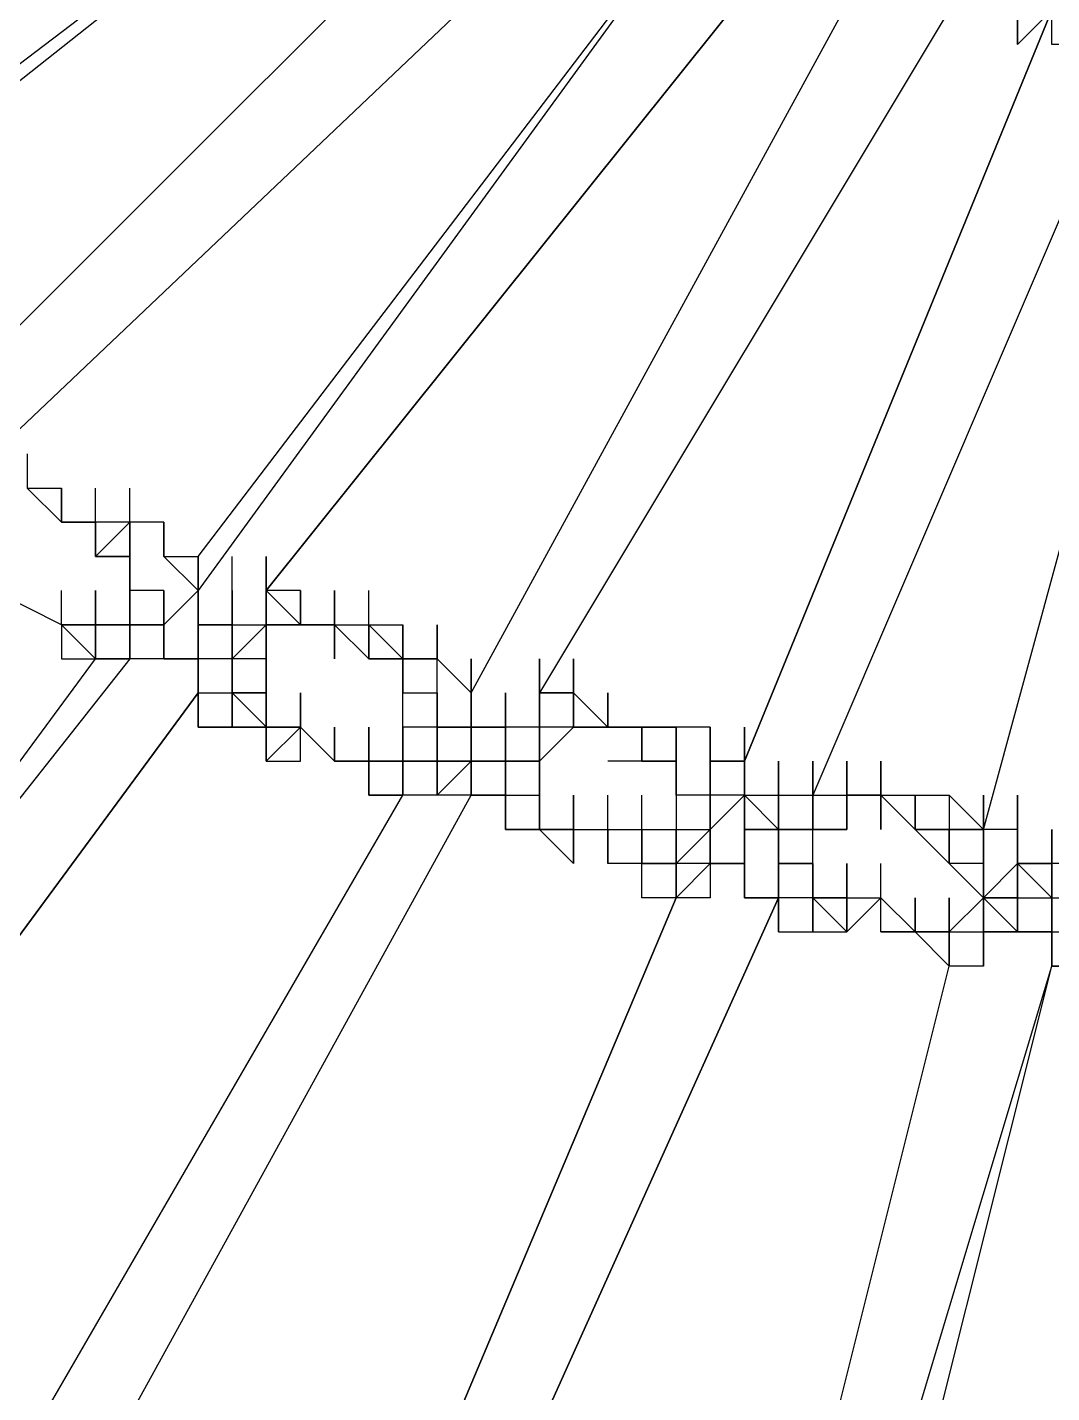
# Model space of a CAD drawing. Header units: inches. Extents: x 3324238 to 135265466, y -1036581 to 20094598.
# Drawn here: x 3353725.977 to 3353728.395, y -519031.833 to -519028.61 of the extents above; entities that cross this region are included whole.
import ezdxf

# ---------------------------------------------------------------- set-up
doc = ezdxf.new("R2010")
doc.units = ezdxf.units.IN
doc.header["$MEASUREMENT"] = 0
doc.layers.add('PDF_Geometry', color=7, linetype='Continuous')

msp = doc.modelspace()

# ---------------------------------------------------------------- linework, layer by layer
at = {"layer": 'PDF_Geometry', "lineweight": 25}
for points in [[(3353727.186, -519027.7638), (3353725.1717, -519029.2946), (3353725.0911, -519029.2946), (3353725.0911, -519029.3752), (3353725.0911, -519029.2946), (3353725.0911, -519029.2141), (3353725.0911, -519029.2946), (3353725.0106, -519029.2946), (3353725.0106, -519029.2141), (3353725.0106, -519029.1335), (3353725.0106, -519029.2141), (3353725.0106, -519029.2946), (3353724.93, -519029.2946), (3353724.93, -519029.2141), (3353724.93, -519029.2946), (3353724.93, -519029.2141), (3353724.93, -519029.2946), (3353724.93, -519029.2141), (3353724.93, -519029.2946), (3353724.93, -519029.2141), (3353724.93, -519029.2946), (3353724.93, -519029.214)], [(3353725.2523, -519029.3752), (3353725.2523, -519029.2946), (3353727.186, -519027.7638)], [(3353727.3472, -519027.7638), (3353727.3472, -519027.8443), (3353727.3472, -519027.7638), (3353727.3472, -519027.8443), (3353727.3472, -519027.9249), (3353725.7357, -519029.5363), (3353725.7357, -519029.6169), (3353725.7357, -519029.5363), (3353725.6552, -519029.6169), (3353725.6552, -519029.5363), (3353725.7357, -519029.5363), (3353725.7357, -519029.6169), (3353725.7357, -519029.6975), (3353725.6552, -519029.6975), (3353725.5746, -519029.6975), (3353725.5746, -519029.6169), (3353725.5746, -519029.6975), (3353725.5746, -519029.6169), (3353725.5746, -519029.6975), (3353725.5746, -519029.6169)], [(3353725.4134, -519029.3752), (3353725.4134, -519029.4558), (3353725.494, -519029.4558), (3353725.494, -519029.5363), (3353725.5746, -519029.6169), (3353725.5746, -519029.6975), (3353725.6552, -519029.6975), (3353725.6552, -519029.6169), (3353725.6552, -519029.6975), (3353725.6552, -519029.6169), (3353725.6552, -519029.6975), (3353725.6552, -519029.6169), (3353725.7357, -519029.6169), (3353725.7357, -519029.6975), (3353725.7357, -519029.6169), (3353725.7357, -519029.5363), (3353727.3472, -519027.9249)], [(3353727.6695, -519028.1666), (3353726.3803, -519029.9392), (3353726.3803, -519030.0198), (3353726.3803, -519030.1003), (3353726.3803, -519030.1809), (3353726.3803, -519030.1003), (3353726.3803, -519030.1809), (3353726.3803, -519030.1003), (3353726.3803, -519030.1809), (3353726.3803, -519030.1003), (3353726.3803, -519030.0198), (3353726.3803, -519029.9392), (3353726.2997, -519030.0198), (3353726.2997, -519030.1003), (3353726.2997, -519030.0198), (3353726.2997, -519030.1003), (3353726.2192, -519030.1003), (3353726.1386, -519030.1003), (3353726.1386, -519030.0198), (3353726.1386, -519030.1003), (3353726.1386, -519030.0198), (3353726.1386, -519029.9392), (3353726.1386, -519030.0198), (3353726.1386, -519030.1003), (3353726.2192, -519030.1003), (3353725.0106, -519031.6312), (3353726.1386, -519030.1003), (3353726.2192, -519030.1003), (3353726.2192, -519030.0198), (3353726.2997, -519030.0198), (3353726.2997, -519029.9392), (3353726.2192, -519029.9392), (3353726.2192, -519030.0198), (3353726.2997, -519030.0198), (3353726.2997, -519029.9392), (3353726.2997, -519030.0198), (3353726.2997, -519029.9392), (3353726.2997, -519030.0198), (3353726.2997, -519030.1003), (3353726.2997, -519030.0198), (3353726.2997, -519029.9392), (3353726.2997, -519030.0198), (3353726.2997, -519030.1003), (3353726.2997, -519030.0198), (3353726.2997, -519030.1003), (3353726.3803, -519030.1003), (3353726.2997, -519030.1003), (3353726.2997, -519030.0198)], [(3353726.3803, -519029.8586), (3353727.6694, -519028.1666)], [(3353728.3946, -519028.6501), (3353728.3946, -519028.5695), (3353728.3946, -519028.4889), (3353728.3946, -519028.5695), (3353728.314, -519028.5695), (3353728.3946, -519028.5695), (3353728.314, -519028.6501), (3353728.314, -519028.5695), (3353728.2335, -519028.5695), (3353728.2335, -519028.4889), (3353728.2335, -519028.5695), (3353728.2335, -519028.4889), (3353728.1529, -519028.4889), (3353728.1529, -519028.4083), (3353728.1529, -519028.3278), (3353728.0723, -519028.3278), (3353728.0723, -519028.2472), (3353728.0723, -519028.3278), (3353728.0723, -519028.4083), (3353728.0723, -519028.3278), (3353728.0723, -519028.4083), (3353728.0723, -519028.3278)], [(3353727.8306, -519028.3278), (3353726.5414, -519029.9392), (3353726.5414, -519030.0198), (3353726.5414, -519029.9392), (3353726.5414, -519029.8586), (3353726.5414, -519029.9392), (3353726.5414, -519030.0198), (3353726.5414, -519029.9392), (3353726.5414, -519029.8586)], [(3353726.7026, -519030.0197), (3353726.7026, -519030.1003), (3353726.7026, -519030.0198), (3353726.622, -519030.0198), (3353726.622, -519029.9392), (3353726.622, -519030.0198), (3353726.622, -519029.9392), (3353726.5414, -519029.9392), (3353726.5414, -519030.0198), (3353726.5414, -519029.9392), (3353726.5414, -519029.8586), (3353726.5414, -519029.9392), (3353726.5414, -519030.0198), (3353726.5414, -519029.9392), (3353727.8306, -519028.3278), (3353727.75, -519028.3278)], [(3353727.0249, -519030.1809), (3353727.0249, -519030.2615), (3353727.0249, -519030.1809), (3353727.0249, -519030.2615), (3353727.0249, -519030.1809), (3353727.0249, -519030.2615), (3353726.9443, -519030.2615), (3353727.0249, -519030.2615), (3353727.0249, -519030.1809), (3353727.9917, -519028.4083)], [(3353727.6694, -519030.342), (3353728.3946, -519028.5695), (3353728.3946, -519028.4889), (3353728.3946, -519028.4083), (3353728.3946, -519028.4889), (3353728.4752, -519028.4889), (3353728.3946, -519028.4889), (3353728.3946, -519028.5695), (3353728.3946, -519028.4889), (3353728.3946, -519028.5695), (3353728.3946, -519028.4889), (3353728.3946, -519028.5695), (3353728.4752, -519028.6501), (3353728.4752, -519028.5695), (3353728.4752, -519028.6501), (3353728.4752, -519028.5695), (3353728.4752, -519028.6501), (3353728.5557, -519028.6501), (3353728.5557, -519028.5695)], [(3353728.4752, -519028.6501), (3353728.3946, -519028.6501), (3353728.3946, -519028.5695), (3353728.3946, -519028.4889), (3353728.3946, -519028.5695), (3353728.3946, -519028.4889), (3353728.3946, -519028.5695), (3353727.6695, -519030.3421), (3353727.6695, -519030.4226), (3353727.6695, -519030.3421), (3353727.6695, -519030.2615), (3353727.6695, -519030.3421), (3353727.6695, -519030.4226), (3353727.6695, -519030.5032), (3353727.6695, -519030.4226), (3353727.6695, -519030.5032), (3353727.6695, -519030.5838), (3353727.6695, -519030.5032), (3353727.6695, -519030.4226), (3353727.6695, -519030.5032)], [(3353728.1529, -519028.5695), (3353727.186, -519030.1809), (3353727.186, -519030.1003), (3353727.186, -519030.1809), (3353727.186, -519030.2615), (3353727.186, -519030.1809), (3353727.186, -519030.2615), (3353727.186, -519030.1809), (3353727.186, -519030.2615), (3353727.186, -519030.1809)], [(3353728.2335, -519030.5838), (3353728.2335, -519030.5032), (3353728.7169, -519028.7306), (3353728.7169, -519028.6501), (3353728.7169, -519028.5695), (3353728.6363, -519028.5695)], [(3353728.314, -519028.6501), (3353728.314, -519028.5695), (3353728.314, -519028.6501)], [(3353728.2334, -519030.5032), (3353728.7169, -519028.7306), (3353728.7169, -519028.6501)], [(3353728.5557, -519028.7306), (3353727.8306, -519030.4226), (3353727.9112, -519030.4226), (3353727.9112, -519030.3421), (3353727.9112, -519030.4226), (3353727.9112, -519030.3421)], [(3353726.058, -519030.0198), (3353726.058, -519030.1003), (3353726.1386, -519030.1003), (3353726.058, -519030.0198), (3353726.1386, -519030.0198), (3353726.058, -519030.0198), (3353725.8969, -519029.9392), (3353725.8969, -519029.8586), (3353725.8969, -519029.9392), (3353725.8163, -519029.8586), (3353725.8163, -519029.9392), (3353725.8163, -519029.8586), (3353725.8163, -519029.7781), (3353725.8163, -519029.6975), (3353725.8163, -519029.7781), (3353725.8163, -519029.6975), (3353725.8163, -519029.6169), (3353725.8163, -519029.5363)], [(3353725.9775, -519029.6975), (3353725.9775, -519029.6169)], [(3353725.9775, -519029.6975), (3353725.9775, -519029.6169)], [(3353726.2192, -519029.9392), (3353726.2192, -519029.8586), (3353726.2192, -519029.7781), (3353726.1386, -519029.7781), (3353726.058, -519029.7781), (3353725.9774, -519029.6975)], [(3353725.9774, -519029.6975), (3353726.058, -519029.6975), (3353726.058, -519029.7781), (3353726.1386, -519029.7781), (3353726.1386, -519029.8586), (3353726.2192, -519029.8586), (3353726.2192, -519029.9392), (3353726.2192, -519029.8586), (3353726.1386, -519029.8586), (3353726.2192, -519029.7781), (3353726.1386, -519029.7781), (3353726.1386, -519029.6975)], [(3353726.058, -519029.778), (3353726.058, -519029.6975)], [(3353726.058, -519029.778), (3353726.058, -519029.6975)], [(3353726.1386, -519029.9392), (3353726.1386, -519030.0198), (3353726.1386, -519029.9392), (3353726.1386, -519030.0198), (3353726.1386, -519029.9392), (3353726.1386, -519030.0198), (3353726.1386, -519030.1003), (3353726.1386, -519030.0198), (3353726.2192, -519030.0198), (3353726.2192, -519029.9392), (3353726.2192, -519029.8586), (3353726.2192, -519029.9392), (3353726.2192, -519029.8586), (3353726.2192, -519029.7781), (3353726.2192, -519029.8586), (3353726.2192, -519029.7781), (3353726.2192, -519029.6975)], [(3353726.1386, -519029.7781), (3353726.1386, -519029.6975)], [(3353726.1386, -519029.8586), (3353726.1386, -519029.778)], [(3353726.2192, -519029.7781), (3353726.1386, -519029.7781), (3353726.1386, -519029.8586)], [(3353726.1386, -519029.8586), (3353726.1386, -519029.7781)], [(3353726.2191, -519029.8586), (3353726.2191, -519029.778)], [(3353726.2997, -519029.7781), (3353726.2997, -519029.8586), (3353726.2997, -519029.7781), (3353726.2997, -519029.8586), (3353726.2997, -519029.7781), (3353726.2997, -519029.8586), (3353726.2997, -519029.7781), (3353726.2192, -519029.7781), (3353726.2192, -519029.8586), (3353726.2192, -519029.9392), (3353726.2192, -519030.0198), (3353726.2997, -519030.0198), (3353726.2997, -519029.9392), (3353726.2997, -519030.0198), (3353726.2997, -519029.9392), (3353726.2997, -519030.0198), (3353726.2997, -519029.9392), (3353726.2997, -519030.0198), (3353726.2997, -519029.9392), (3353726.2997, -519030.0198), (3353726.2192, -519030.0198), (3353726.2192, -519029.9392), (3353726.2192, -519030.0198), (3353726.2997, -519030.0198), (3353726.2997, -519030.1003), (3353726.3803, -519030.1003), (3353726.3803, -519030.1809), (3353726.3803, -519030.1003), (3353726.3803, -519030.1809), (3353726.4609, -519030.1809), (3353726.4609, -519030.1003), (3353726.4609, -519030.1809), (3353726.4609, -519030.2615), (3353726.4609, -519030.1809), (3353726.4609, -519030.1003), (3353726.4609, -519030.1809), (3353726.4609, -519030.1003), (3353726.4609, -519030.0198), (3353726.4609, -519029.9392), (3353726.4609, -519030.0198), (3353726.4609, -519030.1003), (3353726.4609, -519030.1809), (3353726.4609, -519030.2615), (3353726.5414, -519030.2615), (3353726.5414, -519030.1809), (3353726.5414, -519030.2615), (3353726.5414, -519030.1809), (3353726.5414, -519030.2615), (3353726.4609, -519030.2615), (3353726.4609, -519030.1809), (3353726.4609, -519030.2615), (3353726.5414, -519030.2615), (3353726.5414, -519030.1809), (3353726.5414, -519030.2615), (3353726.5414, -519030.1809)], [(3353726.2192, -519029.8586), (3353726.1386, -519029.8586)], [(3353726.3803, -519029.9392), (3353726.2997, -519029.8586)], [(3353726.2997, -519029.8586), (3353726.3803, -519029.8586)], [(3353726.4609, -519030.1809), (3353726.4609, -519030.2615), (3353726.3803, -519030.2615), (3353726.3803, -519030.1809), (3353726.3803, -519030.1003), (3353726.3803, -519030.0198), (3353726.3803, -519029.9392), (3353726.3803, -519029.8586), (3353726.3803, -519029.9392), (3353726.3803, -519030.0198), (3353726.4609, -519030.0198), (3353726.4609, -519030.1003), (3353726.4609, -519030.0198), (3353726.4609, -519030.1003), (3353726.4609, -519030.0198), (3353726.4609, -519030.1003), (3353726.4609, -519030.0198), (3353726.4609, -519030.1003), (3353726.4609, -519030.0198), (3353726.5414, -519030.0198), (3353726.5414, -519029.9392), (3353726.5414, -519030.0198), (3353726.5414, -519029.9392), (3353726.5414, -519030.0198), (3353726.5414, -519029.9392), (3353726.5414, -519030.0198), (3353726.5414, -519029.9392), (3353726.622, -519030.0198), (3353726.7026, -519030.0198), (3353726.7832, -519030.0198), (3353726.8637, -519030.0198), (3353726.8637, -519030.1003), (3353726.9443, -519030.1003), (3353726.8637, -519030.1003), (3353726.7832, -519030.1003), (3353726.8637, -519030.1003), (3353726.7832, -519030.0198), (3353726.7832, -519030.1003), (3353726.7026, -519030.0198), (3353726.7026, -519029.9392), (3353726.7026, -519030.0198), (3353726.7026, -519029.9392), (3353726.7026, -519030.0198)], [(3353726.3803, -519029.9392), (3353726.3803, -519029.8586)], [(3353726.3803, -519029.9392), (3353726.3803, -519029.8586)], [(3353726.5414, -519030.3421), (3353726.5414, -519030.2615), (3353726.5414, -519030.3421), (3353726.5414, -519030.2615), (3353726.5414, -519030.1809), (3353726.5414, -519030.1003), (3353726.4609, -519030.1003), (3353726.3803, -519030.1003), (3353726.3803, -519030.0198), (3353726.4609, -519030.0198), (3353726.4609, -519030.1003), (3353726.4609, -519030.0198), (3353726.4609, -519030.1003), (3353726.4609, -519030.0198), (3353726.4609, -519030.1003), (3353726.4609, -519030.0198), (3353726.4609, -519030.1003), (3353726.4609, -519030.0198), (3353726.4609, -519029.9392), (3353726.4609, -519030.0198), (3353726.4609, -519029.9392), (3353726.4609, -519029.8586)], [(3353726.3803, -519029.9392), (3353726.3803, -519029.8586)], [(3353726.3803, -519029.9392), (3353726.3803, -519029.8586)], [(3353726.3803, -519029.9392), (3353726.3803, -519029.8586)], [(3353726.3803, -519029.9392), (3353726.3803, -519029.8586)], [(3353726.3803, -519029.9392), (3353726.3803, -519029.8586)], [(3353726.3803, -519029.9392), (3353726.3803, -519029.8586)], [(3353726.3803, -519029.9392), (3353726.3803, -519029.8586)], [(3353726.4609, -519029.9392), (3353726.4609, -519029.8586)], [(3353726.622, -519030.1809), (3353726.622, -519030.2615), (3353726.5414, -519030.2615), (3353726.5414, -519030.1809), (3353726.5414, -519030.2615), (3353726.5414, -519030.1809), (3353726.5414, -519030.1003), (3353726.5414, -519030.0198), (3353726.622, -519030.0198), (3353726.5414, -519030.0198), (3353726.5414, -519029.9392), (3353726.5414, -519029.8586)], [(3353726.058, -519030.0198), (3353726.058, -519029.9392)], [(3353726.1386, -519030.0198), (3353726.1386, -519029.9392)], [(3353726.1386, -519030.0197), (3353726.1386, -519029.9392)], [(3353726.2192, -519030.1003), (3353726.2192, -519030.0197), (3353726.2192, -519029.9392)], [(3353726.2192, -519030.0198), (3353726.2192, -519029.9392)], [(3353726.3803, -519030.1003), (3353726.2997, -519030.1003), (3353726.2997, -519030.0198), (3353726.2997, -519030.1003), (3353726.3803, -519030.1003), (3353726.3803, -519030.0198), (3353726.3803, -519029.9392), (3353726.3803, -519030.0198), (3353726.4609, -519030.0198), (3353726.4609, -519030.1003)], [(3353726.2997, -519030.1003), (3353726.2997, -519030.0198), (3353726.2997, -519029.9392), (3353726.2997, -519030.0198), (3353726.2997, -519029.9392)], [(3353726.3803, -519030.0198), (3353726.3803, -519029.9392)], [(3353726.3803, -519030.0198), (3353726.3803, -519029.9392)], [(3353726.3803, -519030.0198), (3353726.3803, -519029.9392)], [(3353726.3803, -519030.0198), (3353726.3803, -519029.9392)], [(3353726.3803, -519030.0198), (3353726.3803, -519029.9392)], [(3353726.4609, -519030.0198), (3353726.4609, -519029.9392)], [(3353726.4609, -519030.0198), (3353726.4609, -519029.9392)], [(3353726.4609, -519030.0198), (3353726.4609, -519029.9392)], [(3353726.4609, -519030.0198), (3353726.4609, -519029.9392)], [(3353726.5414, -519030.0198), (3353726.622, -519030.0198), (3353726.622, -519029.9392), (3353726.622, -519030.0198), (3353726.622, -519029.9392)], [(3353726.622, -519030.0197), (3353726.622, -519029.9392)], [(3353726.7832, -519030.0198), (3353726.7832, -519029.9392)], [(3353726.2192, -519030.0198), (3353726.1386, -519030.0198), (3353726.2192, -519030.0198)], [(3353726.1386, -519030.1003), (3353726.1386, -519030.0198)], [(3353726.1386, -519030.0198), (3353726.1386, -519030.1003)], [(3353726.2192, -519030.1003), (3353726.2192, -519030.0198)], [(3353726.2192, -519030.1003), (3353726.2192, -519030.0198)], [(3353726.2192, -519030.1003), (3353726.2192, -519030.0198)], [(3353726.2997, -519030.1003), (3353726.2997, -519030.0197)], [(3353726.2997, -519030.1003), (3353726.2997, -519030.0198)], [(3353726.2997, -519030.1003), (3353726.2997, -519030.0198)], [(3353726.3803, -519030.1003), (3353726.3803, -519030.0197)], [(3353726.3803, -519030.1003), (3353726.3803, -519030.0198)], [(3353726.3803, -519030.1003), (3353726.3803, -519030.0198)], [(3353726.3803, -519030.1003), (3353726.3803, -519030.0198)], [(3353726.4609, -519030.0198), (3353726.3803, -519030.0198)], [(3353726.3803, -519030.1003), (3353726.3803, -519030.0198)], [(3353726.4609, -519030.1003), (3353726.4609, -519030.0198)], [(3353726.5414, -519030.0198), (3353726.5414, -519030.1003), (3353726.4609, -519030.1003)], [(3353726.4609, -519030.1003), (3353726.4609, -519030.0198)], [(3353726.4609, -519030.1003), (3353726.4609, -519030.0198)], [(3353726.4609, -519030.1003), (3353726.5414, -519030.0198)], [(3353726.9443, -519030.1003), (3353726.9443, -519030.0198), (3353726.9443, -519030.1003), (3353726.8637, -519030.1003), (3353726.8637, -519030.0198), (3353726.8637, -519030.1003), (3353726.8637, -519030.1809), (3353726.9443, -519030.1809), (3353726.9443, -519030.2615), (3353726.9443, -519030.3421), (3353726.9443, -519030.2615), (3353726.9443, -519030.3421), (3353726.9443, -519030.4226), (3353726.9443, -519030.3421), (3353726.9443, -519030.4226), (3353726.8637, -519030.4226), (3353726.8637, -519030.3421), (3353726.8637, -519030.2615), (3353726.8637, -519030.3421), (3353726.8637, -519030.4226), (3353726.8637, -519030.3421), (3353726.7832, -519030.3421), (3353726.7026, -519030.3421), (3353726.7832, -519030.3421), (3353726.8637, -519030.3421), (3353726.8637, -519030.4226), (3353726.8637, -519030.3421), (3353726.8637, -519030.4226), (3353726.7832, -519030.4226), (3353726.7832, -519030.3421), (3353726.7832, -519030.2615), (3353726.7832, -519030.3421), (3353726.7832, -519030.2615), (3353726.7832, -519030.3421)], [(3353726.7832, -519030.1003), (3353726.7832, -519030.0197)], [(3353726.7832, -519030.0198), (3353726.7832, -519030.1003)], [(3353726.9443, -519030.2615), (3353726.9443, -519030.3421), (3353727.0249, -519030.3421), (3353727.0249, -519030.2615), (3353727.0249, -519030.3421), (3353726.9443, -519030.3421), (3353726.9443, -519030.2615), (3353726.9443, -519030.1809), (3353726.9443, -519030.2615), (3353726.8637, -519030.2615), (3353726.8637, -519030.1809), (3353726.8637, -519030.1003), (3353726.8637, -519030.0198), (3353726.8637, -519030.1003), (3353726.7832, -519030.1003), (3353726.8637, -519030.1003), (3353726.8637, -519030.1809), (3353726.9443, -519030.1809), (3353726.9443, -519030.2615), (3353726.9443, -519030.1809)], [(3353726.7832, -519030.1003), (3353726.7832, -519030.0198)], [(3353726.8637, -519030.1003), (3353726.8637, -519030.0198)], [(3353726.3803, -519030.1809), (3353726.3803, -519030.1003)], [(3353726.4609, -519030.2615), (3353726.4609, -519030.1809), (3353726.4609, -519030.1003)], [(3353726.9443, -519030.1003), (3353726.8637, -519030.1003), (3353726.7832, -519030.1003)], [(3353727.3472, -519030.2615), (3353727.3472, -519030.1809), (3353727.3472, -519030.2615), (3353727.4277, -519030.2615), (3353727.4277, -519030.3421), (3353727.5083, -519030.3421), (3353727.5083, -519030.4226), (3353727.5083, -519030.5032), (3353727.5083, -519030.5838), (3353727.5083, -519030.5032), (3353727.5083, -519030.5838), (3353727.4277, -519030.5838), (3353727.4277, -519030.5032), (3353727.4277, -519030.5838), (3353727.4277, -519030.5032), (3353727.4277, -519030.5838), (3353727.4277, -519030.5032), (3353727.4277, -519030.5838), (3353727.4277, -519030.5032), (3353727.5083, -519030.5032), (3353727.5889, -519030.5032), (3353727.5889, -519030.4226), (3353727.5083, -519030.4226), (3353727.5083, -519030.3421), (3353727.4277, -519030.3421), (3353727.4277, -519030.2615), (3353727.5083, -519030.2615), (3353727.5083, -519030.3421), (3353727.5083, -519030.2615), (3353727.4277, -519030.2615), (3353727.3472, -519030.2615), (3353727.3472, -519030.1809), (3353727.3472, -519030.2615), (3353727.3472, -519030.1809), (3353727.3472, -519030.2615), (3353727.2666, -519030.2615), (3353727.2666, -519030.1809), (3353727.2666, -519030.2615), (3353727.2666, -519030.1809), (3353727.2666, -519030.2615), (3353727.3472, -519030.2615), (3353727.2666, -519030.2615), (3353727.2666, -519030.1809), (3353727.2666, -519030.1003), (3353727.2666, -519030.1809), (3353727.2666, -519030.2615), (3353727.186, -519030.2615), (3353727.186, -519030.1809), (3353727.186, -519030.1003), (3353727.186, -519030.1809), (3353727.186, -519030.2615), (3353727.1054, -519030.2615), (3353727.1054, -519030.3421), (3353727.1054, -519030.2615), (3353727.0249, -519030.2615), (3353726.9443, -519030.2615), (3353726.9443, -519030.1809), (3353726.9443, -519030.2615), (3353726.9443, -519030.1809), (3353726.9443, -519030.2615), (3353726.9443, -519030.1809), (3353726.9443, -519030.2615), (3353726.9443, -519030.1809), (3353726.9443, -519030.2615)], [(3353727.0249, -519030.1809), (3353726.9443, -519030.1003)], [(3353726.9443, -519030.1003), (3353727.0249, -519030.1809), (3353727.0249, -519030.1003)], [(3353726.9443, -519030.1809), (3353726.9443, -519030.1003)], [(3353727.0249, -519030.1809), (3353727.0249, -519030.1003)], [(3353727.0249, -519030.1809), (3353727.0249, -519030.1003)], [(3353727.0249, -519030.1809), (3353727.0249, -519030.1003)], [(3353727.186, -519030.2615), (3353727.186, -519030.1809), (3353727.186, -519030.1003)], [(3353725.2523, -519031.7118), (3353726.3803, -519030.1809)], [(3353726.3803, -519030.1809), (3353725.2523, -519031.7118)], [(3353726.4609, -519030.1809), (3353726.5415, -519030.2615)], [(3353726.4609, -519030.1809), (3353726.5414, -519030.1809), (3353726.4609, -519030.1809)], [(3353726.5414, -519030.2615), (3353726.5414, -519030.1809)], [(3353726.622, -519030.1809), (3353726.622, -519030.2615), (3353726.7026, -519030.3421)], [(3353726.622, -519030.2615), (3353726.622, -519030.1809)], [(3353726.9443, -519030.4226), (3353726.9443, -519030.3421), (3353726.9443, -519030.2615), (3353726.9443, -519030.3421), (3353726.9443, -519030.2615), (3353726.9443, -519030.3421), (3353726.9443, -519030.2615), (3353726.9443, -519030.1809), (3353726.9443, -519030.2615), (3353726.9443, -519030.1809)], [(3353726.9443, -519030.2615), (3353726.9443, -519030.1809)], [(3353727.0249, -519030.2615), (3353727.0249, -519030.1809)], [(3353727.0249, -519030.2615), (3353727.0249, -519030.1809)], [(3353727.0249, -519030.1809), (3353727.0249, -519030.2615)], [(3353727.0249, -519030.2615), (3353727.0249, -519030.1809)], [(3353727.1054, -519030.5032), (3353727.1054, -519030.4226), (3353727.1054, -519030.5032), (3353727.1054, -519030.4226), (3353727.186, -519030.4226), (3353727.186, -519030.3421), (3353727.186, -519030.2615), (3353727.186, -519030.1809), (3353727.186, -519030.2615), (3353727.186, -519030.3421), (3353727.1054, -519030.3421), (3353727.1054, -519030.2615), (3353727.1054, -519030.3421), (3353727.1054, -519030.4226), (3353727.186, -519030.4226), (3353727.186, -519030.5032), (3353727.186, -519030.4226), (3353727.186, -519030.5032), (3353727.2666, -519030.5032), (3353727.186, -519030.5032), (3353727.186, -519030.4226), (3353727.186, -519030.3421), (3353727.186, -519030.4226), (3353727.186, -519030.5032), (3353727.186, -519030.4226), (3353727.186, -519030.5032), (3353727.2666, -519030.5032), (3353727.2666, -519030.5838), (3353727.2666, -519030.5032), (3353727.186, -519030.5032), (3353727.1054, -519030.5032), (3353727.186, -519030.5032), (3353727.2666, -519030.5838), (3353727.2666, -519030.5032), (3353727.3472, -519030.5032), (3353727.3472, -519030.5838), (3353727.3472, -519030.5032)], [(3353727.1054, -519030.2615), (3353727.1054, -519030.1809)], [(3353727.2666, -519030.2615), (3353727.186, -519030.2615), (3353727.186, -519030.3421), (3353727.1054, -519030.3421), (3353727.186, -519030.3421), (3353727.2666, -519030.2615), (3353727.2666, -519030.1809)], [(3353727.1054, -519030.3421), (3353727.1054, -519030.2615), (3353727.1054, -519030.1809)], [(3353727.1055, -519030.342), (3353727.1055, -519030.2615), (3353727.1055, -519030.1809)], [(3353727.1055, -519030.342), (3353727.1055, -519030.2615), (3353727.1055, -519030.1809)], [(3353727.2666, -519030.1809), (3353727.186, -519030.1809), (3353727.2666, -519030.1809)], [(3353727.186, -519030.2615), (3353727.186, -519030.1809)], [(3353727.2666, -519030.2615), (3353727.2666, -519030.1809)], [(3353727.2666, -519030.2615), (3353727.2666, -519030.1809)], [(3353727.2666, -519030.2615), (3353727.2666, -519030.1809)], [(3353727.3472, -519030.2615), (3353727.3472, -519030.1809)], [(3353727.3472, -519030.2615), (3353727.3472, -519030.1809)], [(3353725.9774, -519031.9535), (3353726.8637, -519030.4226), (3353726.8637, -519030.3421), (3353726.8637, -519030.2615)], [(3353726.4609, -519030.2615), (3353726.5414, -519030.2615), (3353726.4609, -519030.2615)], [(3353726.4609, -519030.2615), (3353726.5414, -519030.2615), (3353726.4609, -519030.2615)], [(3353726.5414, -519030.2615), (3353726.622, -519030.2615)], [(3353726.7026, -519030.3421), (3353726.7026, -519030.2615), (3353726.7026, -519030.3421), (3353726.7832, -519030.3421), (3353726.8637, -519030.3421), (3353726.8637, -519030.2615)], [(3353726.7026, -519030.3421), (3353726.7026, -519030.2615)], [(3353726.7026, -519030.342), (3353726.7026, -519030.2615)], [(3353726.7832, -519030.342), (3353726.7832, -519030.2615)], [(3353726.9443, -519030.3421), (3353726.9443, -519030.2615)], [(3353727.186, -519030.3421), (3353727.1054, -519030.3421), (3353727.1054, -519030.4226), (3353727.0249, -519030.4226), (3353727.0249, -519030.3421), (3353727.0249, -519030.4226), (3353726.9443, -519030.4226), (3353726.9443, -519030.342), (3353726.9443, -519030.2615)], [(3353726.9443, -519030.4226), (3353726.9443, -519030.3421), (3353726.9443, -519030.2615)], [(3353727.0249, -519030.4226), (3353727.0249, -519030.3421), (3353727.0249, -519030.2615), (3353727.0249, -519030.3421)], [(3353727.0249, -519030.4226), (3353727.0249, -519030.342), (3353727.0249, -519030.2615), (3353727.0249, -519030.342)], [(3353727.0249, -519030.3421), (3353727.0249, -519030.2615)], [(3353727.1054, -519030.2615), (3353727.0249, -519030.2615), (3353727.1054, -519030.2615)], [(3353727.0249, -519030.3421), (3353727.0249, -519030.2615)], [(3353727.0249, -519030.3421), (3353727.0249, -519030.2615)], [(3353727.0249, -519030.2615), (3353727.1054, -519030.2615)], [(3353727.0249, -519030.3421), (3353727.0249, -519030.2615)], [(3353727.0249, -519030.2615), (3353727.1054, -519030.2615)], [(3353727.0249, -519030.3421), (3353727.0249, -519030.2615)], [(3353727.0249, -519030.3421), (3353727.0249, -519030.2615)], [(3353727.1054, -519030.342), (3353727.1054, -519030.2615)], [(3353727.1054, -519030.3421), (3353727.1054, -519030.2615)], [(3353727.1054, -519030.3421), (3353727.1054, -519030.2615)], [(3353727.1054, -519030.3421), (3353727.1054, -519030.2615)], [(3353727.1054, -519030.3421), (3353727.1054, -519030.2615)], [(3353727.1054, -519030.342), (3353727.1054, -519030.2615)], [(3353727.1054, -519030.3421), (3353727.1054, -519030.2615)], [(3353727.1054, -519030.3421), (3353727.1054, -519030.2615)], [(3353727.1054, -519030.3421), (3353727.1054, -519030.2615), (3353727.1054, -519030.3421)], [(3353727.1054, -519030.3421), (3353727.1054, -519030.2615)], [(3353727.1054, -519030.3421), (3353727.1054, -519030.2615)], [(3353727.1054, -519030.3421), (3353727.1054, -519030.2615)], [(3353727.1054, -519030.3421), (3353727.1054, -519030.2615)], [(3353727.1054, -519030.4226), (3353727.1054, -519030.342), (3353727.1054, -519030.2615)], [(3353727.1054, -519030.342), (3353727.1054, -519030.2615)], [(3353727.1055, -519030.3421), (3353727.1055, -519030.2615)], [(3353727.4277, -519030.5838), (3353727.5083, -519030.5838), (3353727.5083, -519030.6643), (3353727.5083, -519030.5838), (3353727.5083, -519030.6643), (3353727.5083, -519030.5838), (3353727.5083, -519030.5032), (3353727.5889, -519030.5032), (3353727.5889, -519030.4226), (3353727.5889, -519030.5032), (3353727.5889, -519030.4226), (3353727.5889, -519030.5032), (3353727.5889, -519030.4226), (3353727.5889, -519030.3421), (3353727.5889, -519030.4226), (3353727.5889, -519030.3421), (3353727.5889, -519030.2615), (3353727.5889, -519030.3421), (3353727.5889, -519030.2615), (3353727.5083, -519030.2615), (3353727.5083, -519030.3421), (3353727.4277, -519030.3421), (3353727.3472, -519030.3421)], [(3353727.4277, -519030.342), (3353727.4277, -519030.2615)], [(3353727.4277, -519030.3421), (3353727.4277, -519030.2615), (3353727.4277, -519030.3421)], [(3353727.4277, -519030.3421), (3353727.4277, -519030.2615)], [(3353727.5889, -519030.3421), (3353727.5889, -519030.2615)], [(3353727.5889, -519030.342), (3353727.5889, -519030.2615)], [(3353727.6695, -519030.5838), (3353727.6695, -519030.6643), (3353727.6695, -519030.5838), (3353727.6695, -519030.6643), (3353727.6695, -519030.5838), (3353727.6695, -519030.6643), (3353727.6695, -519030.5838), (3353727.5889, -519030.5838), (3353727.6695, -519030.5838), (3353727.6695, -519030.5032), (3353727.6695, -519030.5838), (3353727.6695, -519030.5032), (3353727.6695, -519030.5838), (3353727.6695, -519030.5032), (3353727.75, -519030.5032), (3353727.75, -519030.5838), (3353727.75, -519030.5032), (3353727.75, -519030.5838), (3353727.75, -519030.5032), (3353727.75, -519030.4226), (3353727.75, -519030.5032), (3353727.75, -519030.5838), (3353727.75, -519030.5032), (3353727.75, -519030.5838), (3353727.75, -519030.5032), (3353727.6695, -519030.5032), (3353727.6695, -519030.5838), (3353727.6695, -519030.5032), (3353727.6695, -519030.4226), (3353727.6695, -519030.3421), (3353727.6695, -519030.2615)], [(3353727.75, -519030.6643), (3353727.75, -519030.5838), (3353727.75, -519030.6643), (3353727.6695, -519030.6643), (3353727.6695, -519030.5838), (3353727.6695, -519030.5032), (3353727.6695, -519030.4226), (3353727.6695, -519030.5032), (3353727.6695, -519030.4226), (3353727.6695, -519030.5032), (3353727.6695, -519030.4226), (3353727.6695, -519030.3421), (3353727.6695, -519030.2615), (3353727.6695, -519030.3421), (3353727.6695, -519030.4226), (3353727.75, -519030.5032), (3353727.75, -519030.5838), (3353727.75, -519030.5032), (3353727.75, -519030.5838), (3353727.75, -519030.6643), (3353727.75, -519030.5838), (3353727.75, -519030.5032), (3353727.75, -519030.5838), (3353727.8306, -519030.5838), (3353727.75, -519030.5838), (3353727.75, -519030.6643), (3353727.75, -519030.5838), (3353727.75, -519030.5032), (3353727.75, -519030.5838), (3353727.75, -519030.5032), (3353727.75, -519030.4226), (3353727.75, -519030.5032), (3353727.75, -519030.4226), (3353727.75, -519030.5032), (3353727.75, -519030.4226), (3353727.75, -519030.3421), (3353727.75, -519030.4226), (3353727.75, -519030.3421)], [(3353727.6695, -519030.3421), (3353727.6695, -519030.2615)], [(3353727.6695, -519030.3421), (3353727.6695, -519030.2615)], [(3353726.8637, -519030.4226), (3353726.8637, -519030.342)], [(3353726.8637, -519030.3421), (3353726.9443, -519030.3421), (3353726.8637, -519030.3421)], [(3353726.9443, -519030.4226), (3353726.9443, -519030.342)], [(3353727.0249, -519030.3421), (3353726.9443, -519030.4226), (3353726.9443, -519030.3421)], [(3353727.1054, -519030.3421), (3353727.0249, -519030.3421)], [(3353727.0249, -519030.3421), (3353727.1054, -519030.3421)], [(3353727.0249, -519030.4226), (3353727.0249, -519030.3421)], [(3353727.0249, -519030.4226), (3353727.0249, -519030.3421)], [(3353727.0249, -519030.4226), (3353727.0249, -519030.3421)], [(3353727.0249, -519030.4226), (3353727.0249, -519030.3421)], [(3353727.0249, -519030.4226), (3353727.0249, -519030.3421)], [(3353727.1054, -519030.4226), (3353727.1054, -519030.3421)], [(3353727.1054, -519030.4226), (3353727.1054, -519030.3421)], [(3353727.186, -519030.4226), (3353727.186, -519030.3421), (3353727.186, -519030.4226)], [(3353727.5889, -519030.3421), (3353727.6695, -519030.3421), (3353727.6695, -519030.4226), (3353727.5889, -519030.4226), (3353727.5889, -519030.5032), (3353727.5889, -519030.5838), (3353727.5889, -519030.6643), (3353727.5083, -519030.6643), (3353727.5083, -519030.5838), (3353727.4277, -519030.5838), (3353727.4277, -519030.5032), (3353727.4277, -519030.4226)], [(3353727.5083, -519030.3421), (3353727.5083, -519030.4226), (3353727.5083, -519030.3421)], [(3353727.6695, -519030.342), (3353727.5889, -519030.342)], [(3353727.5889, -519030.4226), (3353727.5889, -519030.3421)], [(3353727.6695, -519030.5032), (3353727.6695, -519030.4226), (3353727.6695, -519030.5032), (3353727.6695, -519030.4226), (3353727.6695, -519030.3421), (3353727.6695, -519030.4226), (3353727.6695, -519030.342), (3353727.6695, -519030.4226), (3353727.6695, -519030.3421), (3353727.6695, -519030.4226), (3353727.6695, -519030.3421), (3353727.6695, -519030.4226), (3353727.75, -519030.4226), (3353727.8306, -519030.4226), (3353727.8306, -519030.3421), (3353727.8306, -519030.4226), (3353727.8306, -519030.3421), (3353727.8306, -519030.4226), (3353727.8306, -519030.342), (3353727.8306, -519030.4226), (3353727.8306, -519030.3421), (3353727.8306, -519030.4226), (3353727.9112, -519030.4226), (3353727.9112, -519030.5032)], [(3353727.75, -519030.7449), (3353727.8306, -519030.7449), (3353727.8306, -519030.6643), (3353727.8306, -519030.5838), (3353727.75, -519030.5838), (3353727.75, -519030.5032), (3353727.8306, -519030.5032), (3353727.8306, -519030.4226), (3353727.8306, -519030.3421), (3353727.8306, -519030.4226), (3353727.8306, -519030.5032), (3353727.8306, -519030.4226), (3353727.8306, -519030.5032), (3353727.9112, -519030.5032), (3353727.9112, -519030.4226), (3353727.9917, -519030.4226), (3353727.9112, -519030.4226), (3353727.9112, -519030.5032), (3353727.8306, -519030.5032), (3353727.9112, -519030.5032), (3353727.9112, -519030.4226)], [(3353727.8306, -519030.5032), (3353727.8306, -519030.4226), (3353727.8306, -519030.342)], [(3353727.8306, -519030.4226), (3353727.8306, -519030.3421)], [(3353727.9917, -519030.5032), (3353727.9917, -519030.4226), (3353727.9917, -519030.3421), (3353727.9917, -519030.4226), (3353728.0723, -519030.4226), (3353728.0723, -519030.5032), (3353728.0723, -519030.4226), (3353728.0723, -519030.5032), (3353728.0723, -519030.4226)], [(3353726.1386, -519032.034), (3353727.0249, -519030.4226)], [(3353727.5889, -519030.4226), (3353727.5889, -519030.5032), (3353727.5889, -519030.4226), (3353727.5889, -519030.5032), (3353727.5889, -519030.4226), (3353727.5889, -519030.5032), (3353727.5889, -519030.5838), (3353727.5083, -519030.5838), (3353727.5083, -519030.5032), (3353727.5083, -519030.5838), (3353727.5083, -519030.5032), (3353727.5083, -519030.5838), (3353727.5083, -519030.6643), (3353726.8637, -519032.1952), (3353727.5083, -519030.6643), (3353727.4277, -519030.6643), (3353727.4277, -519030.5838), (3353727.4277, -519030.5032), (3353727.4277, -519030.5838), (3353727.3472, -519030.5838)], [(3353727.0249, -519030.4226), (3353727.1054, -519030.4226)], [(3353727.1054, -519030.4226), (3353727.1054, -519030.5032), (3353727.1054, -519030.4226)], [(3353727.186, -519030.5032), (3353727.186, -519030.4226)], [(3353727.186, -519030.5032), (3353727.186, -519030.4226), (3353727.186, -519030.5032), (3353727.2666, -519030.5032), (3353727.2666, -519030.4226), (3353727.2666, -519030.5032)], [(3353727.186, -519030.5032), (3353727.186, -519030.4226)], [(3353727.186, -519030.5032), (3353727.186, -519030.4226), (3353727.186, -519030.5032)], [(3353727.2666, -519030.5032), (3353727.2666, -519030.4226)], [(3353727.2666, -519030.5838), (3353727.2666, -519030.5032), (3353727.3472, -519030.5032), (3353727.3472, -519030.4226)], [(3353727.2666, -519030.5032), (3353727.2666, -519030.4226)], [(3353727.2666, -519030.5032), (3353727.2666, -519030.4226)], [(3353727.2666, -519030.5032), (3353727.2666, -519030.4226)], [(3353727.2666, -519030.5032), (3353727.2666, -519030.4226)], [(3353727.2666, -519030.5032), (3353727.2666, -519030.4226)], [(3353727.2666, -519030.5032), (3353727.2666, -519030.4226)], [(3353727.3472, -519030.5032), (3353727.3472, -519030.4226)], [(3353727.5889, -519030.4226), (3353727.5889, -519030.5032), (3353727.6695, -519030.4226), (3353727.6695, -519030.5032)], [(3353727.5889, -519030.5032), (3353727.5889, -519030.4226)], [(3353727.5889, -519030.5032), (3353727.5889, -519030.4226)], [(3353727.5889, -519030.5032), (3353727.5889, -519030.4226)], [(3353727.5889, -519030.5032), (3353727.5889, -519030.4226)], [(3353727.5889, -519030.5032), (3353727.5889, -519030.4226)], [(3353727.5889, -519030.5032), (3353727.5889, -519030.4226)], [(3353727.5889, -519030.5032), (3353727.5889, -519030.4226)], [(3353727.5889, -519030.5032), (3353727.5889, -519030.4226)], [(3353727.5889, -519030.5032), (3353727.5889, -519030.4226)], [(3353727.5889, -519030.5032), (3353727.5889, -519030.4226)], [(3353727.5889, -519030.5032), (3353727.5889, -519030.4226)], [(3353727.5889, -519030.5032), (3353727.5889, -519030.4226)], [(3353727.5889, -519030.5032), (3353727.5889, -519030.4226)], [(3353727.8306, -519030.7449), (3353727.8306, -519030.6643), (3353727.8306, -519030.5838), (3353727.8306, -519030.6643), (3353727.75, -519030.6643), (3353727.75, -519030.7449), (3353727.75, -519030.6643), (3353727.75, -519030.5838), (3353727.75, -519030.6643), (3353727.75, -519030.5838), (3353727.75, -519030.5032), (3353727.75, -519030.4226)], [(3353727.9917, -519030.7449), (3353727.9917, -519030.6643), (3353727.9112, -519030.7449), (3353727.9112, -519030.6643), (3353727.9112, -519030.7449), (3353727.8306, -519030.6643), (3353727.8306, -519030.5838), (3353727.8306, -519030.6643), (3353727.8306, -519030.5838), (3353727.8306, -519030.6643), (3353727.75, -519030.6643), (3353727.75, -519030.5838), (3353727.75, -519030.5032), (3353727.75, -519030.4226)], [(3353727.75, -519030.5838), (3353727.75, -519030.5032), (3353727.75, -519030.4226)], [(3353727.75, -519030.5032), (3353727.75, -519030.4226)], [(3353727.75, -519030.5032), (3353727.75, -519030.4226)], [(3353727.75, -519030.5032), (3353727.75, -519030.4226)], [(3353727.75, -519030.5032), (3353727.75, -519030.4226)], [(3353727.75, -519030.5032), (3353727.75, -519030.4226)], [(3353727.75, -519030.5032), (3353727.75, -519030.4226)], [(3353727.75, -519030.5032), (3353727.75, -519030.4226)], [(3353727.75, -519030.5032), (3353727.75, -519030.4226)], [(3353727.75, -519030.5032), (3353727.75, -519030.4226)], [(3353727.75, -519030.5032), (3353727.75, -519030.4226)], [(3353727.75, -519030.5032), (3353727.75, -519030.4226)], [(3353727.75, -519030.5032), (3353727.75, -519030.4226)], [(3353727.8306, -519030.5032), (3353727.8306, -519030.4226)], [(3353727.8306, -519030.5032), (3353727.8306, -519030.4226)], [(3353727.8306, -519030.5032), (3353727.8306, -519030.4226)], [(3353727.8306, -519030.5032), (3353727.8306, -519030.4226)], [(3353727.9917, -519030.4226), (3353727.9112, -519030.4226)], [(3353727.9112, -519032.4369), (3353728.3946, -519030.8255), (3353728.3946, -519030.7449), (3353728.314, -519030.7449), (3353728.314, -519030.6643), (3353728.314, -519030.5838), (3353728.314, -519030.5032), (3353728.314, -519030.4226), (3353728.314, -519030.5032), (3353728.314, -519030.5838), (3353728.314, -519030.5032), (3353728.2335, -519030.5032), (3353728.2335, -519030.5838), (3353728.2335, -519030.6643), (3353728.2335, -519030.5838), (3353728.2335, -519030.6643), (3353728.2335, -519030.5838), (3353728.2335, -519030.6643), (3353728.2335, -519030.5838), (3353728.2335, -519030.6643), (3353728.2335, -519030.5838), (3353728.2335, -519030.6643), (3353728.2335, -519030.5838), (3353728.2335, -519030.6643), (3353728.2335, -519030.5838), (3353728.2335, -519030.6643), (3353728.2335, -519030.5838)], [(3353728.2335, -519030.5032), (3353728.2335, -519030.5838), (3353728.2335, -519030.6643), (3353728.1529, -519030.5838), (3353728.0723, -519030.5032), (3353728.1529, -519030.5032), (3353728.1529, -519030.5838), (3353728.1529, -519030.5032), (3353728.1529, -519030.5838), (3353728.1529, -519030.5032), (3353728.0723, -519030.5032), (3353727.9917, -519030.4226)], [(3353728.0723, -519030.5032), (3353728.0723, -519030.4226), (3353728.0723, -519030.5032), (3353728.0723, -519030.4226), (3353728.1529, -519030.4226), (3353728.1529, -519030.5032), (3353728.2335, -519030.5032), (3353728.2335, -519030.4226), (3353728.2335, -519030.5032), (3353728.2335, -519030.4226)], [(3353728.1529, -519030.4226), (3353728.2335, -519030.5032), (3353728.1529, -519030.4226)], [(3353728.2334, -519030.5032), (3353728.2334, -519030.4226)], [(3353728.2334, -519030.5032), (3353728.2334, -519030.4226)], [(3353728.314, -519030.6643), (3353728.314, -519030.5838), (3353728.314, -519030.5032), (3353728.314, -519030.4226), (3353728.314, -519030.5032), (3353728.2335, -519030.5032), (3353728.2335, -519030.4226)], [(3353728.2335, -519030.5032), (3353728.2335, -519030.4226)], [(3353728.2335, -519030.5032), (3353728.2335, -519030.4226)], [(3353728.314, -519030.5032), (3353728.314, -519030.4226)], [(3353728.314, -519030.7449), (3353728.314, -519030.6643), (3353728.314, -519030.5838), (3353728.314, -519030.5032), (3353728.314, -519030.4226)], [(3353728.314, -519030.7449), (3353728.314, -519030.6643), (3353728.314, -519030.7449), (3353728.314, -519030.6643), (3353728.314, -519030.7449), (3353728.314, -519030.6643), (3353728.314, -519030.5838), (3353728.314, -519030.5032), (3353728.314, -519030.4226)], [(3353727.186, -519030.5032), (3353727.2666, -519030.5032)], [(3353727.3472, -519030.5032), (3353727.4277, -519030.5032)], [(3353727.4277, -519030.5837), (3353727.4277, -519030.5032)], [(3353727.4277, -519030.5838), (3353727.4277, -519030.5032), (3353727.4277, -519030.5838)], [(3353727.4277, -519030.5032), (3353727.4277, -519030.5838)], [(3353727.5083, -519030.5838), (3353727.5889, -519030.5032)], [(3353727.5083, -519030.5838), (3353727.5083, -519030.5032)], [(3353727.5889, -519030.5838), (3353727.5889, -519030.5032)], [(3353727.5889, -519030.5838), (3353727.5889, -519030.5032)], [(3353727.5889, -519030.5838), (3353727.5889, -519030.5032)], [(3353727.5889, -519030.5838), (3353727.5889, -519030.5032)], [(3353727.5889, -519030.5838), (3353727.5889, -519030.5032)], [(3353727.5889, -519030.5838), (3353727.5889, -519030.5032)], [(3353727.5889, -519030.5838), (3353727.5889, -519030.5032)], [(3353727.5889, -519030.5838), (3353727.5889, -519030.5032)], [(3353727.6694, -519030.5032), (3353727.75, -519030.5032), (3353727.75, -519030.5838)], [(3353727.75, -519030.5838), (3353727.75, -519030.5032)], [(3353727.75, -519030.5838), (3353727.75, -519030.5032)], [(3353727.75, -519030.5838), (3353727.75, -519030.5032)], [(3353727.8306, -519030.5032), (3353727.75, -519030.5032)], [(3353727.75, -519030.5838), (3353727.75, -519030.5032)], [(3353727.8306, -519030.5032), (3353727.75, -519030.5032), (3353727.75, -519030.5838)], [(3353727.75, -519030.5838), (3353727.75, -519030.5032)], [(3353727.75, -519030.5837), (3353727.75, -519030.5032)], [(3353727.8306, -519030.5838), (3353727.8306, -519030.5032)], [(3353728.2334, -519030.5032), (3353728.1529, -519030.5032)], [(3353728.2335, -519030.6643), (3353728.314, -519030.5838), (3353728.314, -519030.5032), (3353728.314, -519030.5838), (3353728.314, -519030.6643), (3353728.3946, -519030.6643), (3353728.3946, -519030.5838), (3353728.3946, -519030.6643), (3353728.3946, -519030.7449), (3353728.314, -519030.7449), (3353728.314, -519030.6643), (3353728.314, -519030.7449), (3353728.3946, -519030.7449), (3353728.3946, -519030.8255), (3353728.4752, -519030.8255)], [(3353728.314, -519030.7449), (3353728.314, -519030.6643), (3353728.314, -519030.5838), (3353728.314, -519030.5032)], [(3353728.314, -519030.5838), (3353728.314, -519030.5032)], [(3353728.314, -519030.5838), (3353728.314, -519030.5032)], [(3353728.314, -519030.5032), (3353728.314, -519030.5838)], [(3353728.314, -519030.5838), (3353728.314, -519030.5032)], [(3353728.314, -519030.5838), (3353728.314, -519030.5032)], [(3353728.314, -519030.5838), (3353728.314, -519030.5032)], [(3353728.314, -519030.5032), (3353728.314, -519030.5838)], [(3353728.314, -519030.5838), (3353728.314, -519030.5032)], [(3353727.5083, -519030.6643), (3353727.5889, -519030.5838)], [(3353727.5083, -519030.6643), (3353727.5083, -519030.5838)], [(3353727.5889, -519030.5838), (3353727.5889, -519030.6643)], [(3353727.6694, -519030.6643), (3353727.6694, -519030.5838)], [(3353727.9112, -519030.6643), (3353727.9112, -519030.5838), (3353727.9112, -519030.6643), (3353727.8306, -519030.6643), (3353727.8306, -519030.5838), (3353727.8306, -519030.6643), (3353727.8306, -519030.5838), (3353727.8306, -519030.6643), (3353727.8306, -519030.7449), (3353727.9112, -519030.7449), (3353727.9112, -519030.6643), (3353727.9112, -519030.7449), (3353727.9112, -519030.6643), (3353727.9112, -519030.7449)], [(3353727.8306, -519030.6643), (3353727.8306, -519030.5838)], [(3353727.8306, -519030.5838), (3353727.8306, -519030.6643), (3353727.8306, -519030.5838)], [(3353727.8306, -519030.6643), (3353727.8306, -519030.5838)], [(3353727.8306, -519030.6643), (3353727.8306, -519030.5838)], [(3353727.9112, -519030.6643), (3353727.9112, -519030.5837)], [(3353727.9917, -519030.6643), (3353727.9917, -519030.5838)], [(3353727.9917, -519030.6643), (3353727.9917, -519030.5838)], [(3353727.9917, -519030.6643), (3353727.9917, -519030.5838)], [(3353728.2335, -519030.7449), (3353728.2335, -519030.8255), (3353728.1529, -519030.8255), (3353728.1529, -519030.7449), (3353728.1529, -519030.6643), (3353728.1529, -519030.7449), (3353728.2335, -519030.6643), (3353728.2335, -519030.5838), (3353728.2335, -519030.6643), (3353728.2335, -519030.5838), (3353728.2335, -519030.6643), (3353728.2335, -519030.7449), (3353728.2335, -519030.6643), (3353728.2335, -519030.7449), (3353728.2335, -519030.6643), (3353728.2335, -519030.5838)], [(3353728.2335, -519030.7449), (3353728.2335, -519030.6643), (3353728.2335, -519030.5838), (3353728.1529, -519030.5838)], [(3353728.2335, -519030.6643), (3353728.2335, -519030.5838)], [(3353728.2335, -519030.6643), (3353728.2335, -519030.5838)], [(3353728.2335, -519030.6643), (3353728.2335, -519030.5838)], [(3353728.2335, -519030.6643), (3353728.2335, -519030.5838)], [(3353728.4752, -519030.5838), (3353728.3946, -519030.5838), (3353728.3946, -519030.6643), (3353728.314, -519030.5838), (3353728.3946, -519030.5838), (3353728.3946, -519030.6643), (3353728.3946, -519030.5838)], [(3353728.314, -519030.6643), (3353728.314, -519030.5838)], [(3353728.314, -519030.5838), (3353728.3946, -519030.5838), (3353728.314, -519030.5838)], [(3353728.314, -519030.6643), (3353728.314, -519030.5838)], [(3353728.3946, -519030.6643), (3353728.3946, -519030.5838)], [(3353728.3946, -519030.6643), (3353728.3946, -519030.5838)], [(3353728.3946, -519030.6643), (3353728.3946, -519030.5838)], [(3353728.3946, -519030.6643), (3353728.3946, -519030.5838)], [(3353728.3946, -519030.6643), (3353728.3946, -519030.5838)], [(3353728.3946, -519030.6643), (3353728.3946, -519030.5838)], [(3353728.3946, -519030.6643), (3353728.3946, -519030.5838)], [(3353726.9443, -519032.1952), (3353726.9443, -519032.2757), (3353727.0249, -519032.2757), (3353727.75, -519030.6643), (3353727.0249, -519032.2757), (3353727.0249, -519032.1952)], [(3353727.75, -519030.6643), (3353727.6695, -519030.6643), (3353727.75, -519030.6643)], [(3353727.75, -519032.4369), (3353728.1529, -519030.8255), (3353728.1529, -519030.7449), (3353728.2335, -519030.7449), (3353728.314, -519030.7449), (3353728.314, -519030.6643), (3353728.2334, -519030.6643)], [(3353727.8306, -519030.6643), (3353727.9112, -519030.6643), (3353727.8306, -519030.6643)], [(3353727.8306, -519030.6643), (3353727.9112, -519030.6643)], [(3353727.9112, -519030.6643), (3353727.9917, -519030.6643), (3353728.0723, -519030.7449), (3353728.0723, -519030.6643)], [(3353727.9112, -519030.7449), (3353727.9917, -519030.6643)], [(3353727.9917, -519032.4369), (3353728.3946, -519030.8255), (3353728.3946, -519030.7449), (3353728.3946, -519030.8255), (3353728.3946, -519030.7449), (3353728.3946, -519030.6643)], [(3353728.0723, -519030.7449), (3353728.0723, -519030.6643)], [(3353728.0723, -519030.7449), (3353728.0723, -519030.6643)], [(3353728.1529, -519030.7449), (3353728.1529, -519030.6643)], [(3353728.2335, -519030.7449), (3353728.2335, -519030.6643)], [(3353728.2335, -519030.6643), (3353728.314, -519030.6643)], [(3353728.314, -519030.7449), (3353728.2335, -519030.6643), (3353728.314, -519030.6643)], [(3353728.2335, -519030.7449), (3353728.2335, -519030.6643)], [(3353728.314, -519030.7449), (3353728.314, -519030.6643)], [(3353728.314, -519030.7449), (3353728.314, -519030.6643)], [(3353728.314, -519030.7449), (3353728.314, -519030.6643)], [(3353728.314, -519030.7449), (3353728.314, -519030.6643)], [(3353728.314, -519030.7449), (3353728.314, -519030.6643)], [(3353728.3946, -519030.7449), (3353728.3946, -519030.6643)], [(3353728.3946, -519030.6643), (3353728.3946, -519030.7449)], [(3353728.3946, -519030.7449), (3353728.3946, -519030.6643)], [(3353728.3946, -519030.6643), (3353728.4752, -519030.6643)], [(3353728.3946, -519030.7449), (3353728.3946, -519030.6643)], [(3353728.3946, -519030.7449), (3353728.3946, -519030.6643)], [(3353727.9917, -519030.7449), (3353728.0723, -519030.7449), (3353727.9917, -519030.7449)], [(3353728.0723, -519030.7449), (3353728.1529, -519030.7449)], [(3353728.1529, -519030.7449), (3353728.2334, -519030.7449)], [(3353728.1529, -519030.7449), (3353728.2334, -519030.7449)], [(3353728.1529, -519030.7449), (3353728.2334, -519030.7449)], [(3353728.1529, -519030.7449), (3353728.2334, -519030.7449)], [(3353728.314, -519030.7449), (3353728.2335, -519030.7449)], [(3353728.3946, -519030.7449), (3353728.314, -519030.7449), (3353728.3946, -519030.7449)], [(3353728.314, -519030.7449), (3353728.3946, -519030.7449)], [(3353728.4752, -519030.8255), (3353728.3946, -519030.8255), (3353728.3946, -519030.7449), (3353728.4752, -519030.7449)], [(3353728.7169, -519030.8255), (3353728.6363, -519030.8255), (3353728.5557, -519030.8255), (3353728.4752, -519030.8255), (3353728.3946, -519030.8255), (3353728.4752, -519030.8255), (3353728.4752, -519030.7449), (3353728.5557, -519030.7449), (3353728.5557, -519030.8255), (3353728.6363, -519030.8255), (3353728.6363, -519030.7449)], [(3353728.3946, -519030.8255), (3353728.3946, -519030.7449)], [(3353728.3946, -519030.8255), (3353728.3946, -519030.7449)], [(3353727.75, -519032.4369), (3353728.1529, -519030.8255)]]:
    msp.add_lwpolyline(points, dxfattribs=at)
for points in [[(3353725.8969, -519029.6169), (3353727.5083, -519028.0861)], [(3353726.2192, -519029.7781), (3353726.2192, -519029.8586)], [(3353726.3803, -519029.8586), (3353726.3803, -519029.9392)], [(3353726.2997, -519029.9392), (3353726.2997, -519030.0198)], [(3353726.2997, -519029.9392), (3353726.2997, -519030.0197)], [(3353726.3803, -519029.9392), (3353726.3803, -519030.0198)], [(3353726.3803, -519029.9392), (3353726.3803, -519030.0198)], [(3353726.622, -519029.9392), (3353726.622, -519030.0198)], [(3353726.622, -519029.9392), (3353726.622, -519030.0198)], [(3353726.2192, -519030.0198), (3353726.2192, -519030.1003)], [(3353726.2997, -519030.0197), (3353726.2997, -519030.1003)], [(3353726.5414, -519030.1003), (3353726.5414, -519030.1809), (3353726.5414, -519030.2615), (3353726.5414, -519030.1809)], [(3353727.0249, -519030.2615), (3353727.0249, -519030.3421), (3353727.0249, -519030.2615), (3353727.0249, -519030.1809), (3353727.0249, -519030.1003), (3353727.0249, -519030.1809)], [(3353727.0249, -519030.1003), (3353727.0249, -519030.1809)], [(3353727.0249, -519030.1003), (3353727.0249, -519030.1809)], [(3353727.0249, -519030.1003), (3353727.0249, -519030.1809)], [(3353727.186, -519030.1003), (3353727.186, -519030.1809)], [(3353726.4609, -519030.2615), (3353726.3803, -519030.2615), (3353726.3803, -519030.1809), (3353726.3803, -519030.2615)], [(3353726.622, -519030.1809), (3353726.622, -519030.2615)], [(3353726.9443, -519030.1809), (3353726.9443, -519030.2615)], [(3353727.1054, -519030.3421), (3353727.1054, -519030.4226), (3353727.0249, -519030.4226), (3353727.1054, -519030.4226), (3353727.1054, -519030.3421), (3353727.1054, -519030.2615), (3353727.1054, -519030.1809), (3353727.1054, -519030.2615)], [(3353727.186, -519030.1809), (3353727.186, -519030.2615)], [(3353727.186, -519030.1809), (3353727.186, -519030.2615)], [(3353727.2666, -519030.1809), (3353727.3472, -519030.2615), (3353727.2666, -519030.2615)], [(3353726.5414, -519030.3421), (3353726.622, -519030.3421), (3353726.622, -519030.2615)], [(3353726.7832, -519030.2615), (3353726.7832, -519030.3421)], [(3353726.7832, -519030.2615), (3353726.7832, -519030.3421)], [(3353727.1054, -519030.2615), (3353727.1054, -519030.3421)], [(3353727.1054, -519030.2615), (3353727.1054, -519030.3421)], [(3353727.4277, -519030.2615), (3353727.4277, -519030.3421)], [(3353726.8637, -519030.4226), (3353726.8637, -519030.3421), (3353726.7832, -519030.3421), (3353726.7832, -519030.4226)], [(3353727.0249, -519030.3421), (3353727.0249, -519030.4226)], [(3353727.5889, -519030.4226), (3353727.5889, -519030.5032)], [(3353727.5889, -519030.4226), (3353727.5889, -519030.5032)], [(3353727.9112, -519030.4226), (3353727.9112, -519030.5032)], [(3353727.9917, -519030.4226), (3353727.9917, -519030.5032)], [(3353727.6695, -519030.5032), (3353727.6695, -519030.5838), (3353727.5889, -519030.5838), (3353727.6695, -519030.5838)], [(3353728.1529, -519030.5032), (3353728.1529, -519030.5838)], [(3353728.314, -519030.5032), (3353728.314, -519030.5838)], [(3353728.314, -519030.5032), (3353728.314, -519030.5838)], [(3353728.3946, -519030.5032), (3353728.3946, -519030.5838), (3353728.3946, -519030.5032), (3353728.3946, -519030.5838), (3353728.3946, -519030.6643), (3353728.3946, -519030.7449), (3353728.3946, -519030.6643), (3353728.3946, -519030.5838), (3353728.3946, -519030.5032), (3353728.3946, -519030.5838), (3353728.3946, -519030.6643), (3353728.3946, -519030.5838), (3353728.3946, -519030.6643), (3353728.3946, -519030.5838)], [(3353727.75, -519030.5838), (3353727.75, -519030.6643)], [(3353728.2334, -519030.5838), (3353728.2334, -519030.6643)], [(3353728.2335, -519030.6643), (3353728.2335, -519030.7449), (3353728.2335, -519030.6643), (3353728.2335, -519030.5838)], [(3353728.3946, -519030.5838), (3353728.3946, -519030.6643)], [(3353728.1529, -519030.7449), (3353728.1529, -519030.8255), (3353728.1529, -519030.7449), (3353728.1529, -519030.6643), (3353728.1529, -519030.7449), (3353728.0723, -519030.7449), (3353728.1529, -519030.8255), (3353728.1529, -519030.7449), (3353728.1529, -519030.8255), (3353728.0723, -519030.7449), (3353728.0723, -519030.6643), (3353728.0723, -519030.7449), (3353728.0723, -519030.6643), (3353728.0723, -519030.7449)], [(3353728.1529, -519030.7449), (3353728.0723, -519030.7449), (3353728.1529, -519030.7449), (3353728.1529, -519030.6643)], [(3353728.0723, -519030.6643), (3353728.0723, -519030.7449)], [(3353728.314, -519030.6643), (3353728.314, -519030.7449)], [(3353728.314, -519030.6643), (3353728.314, -519030.7449)], [(3353728.2335, -519030.7449), (3353728.2335, -519030.8255)], [(3353728.3946, -519030.7449), (3353728.3946, -519030.8255)]]:
    msp.add_lwpolyline(points, close=True, dxfattribs=at)

doc.saveas('drawing.dxf')
